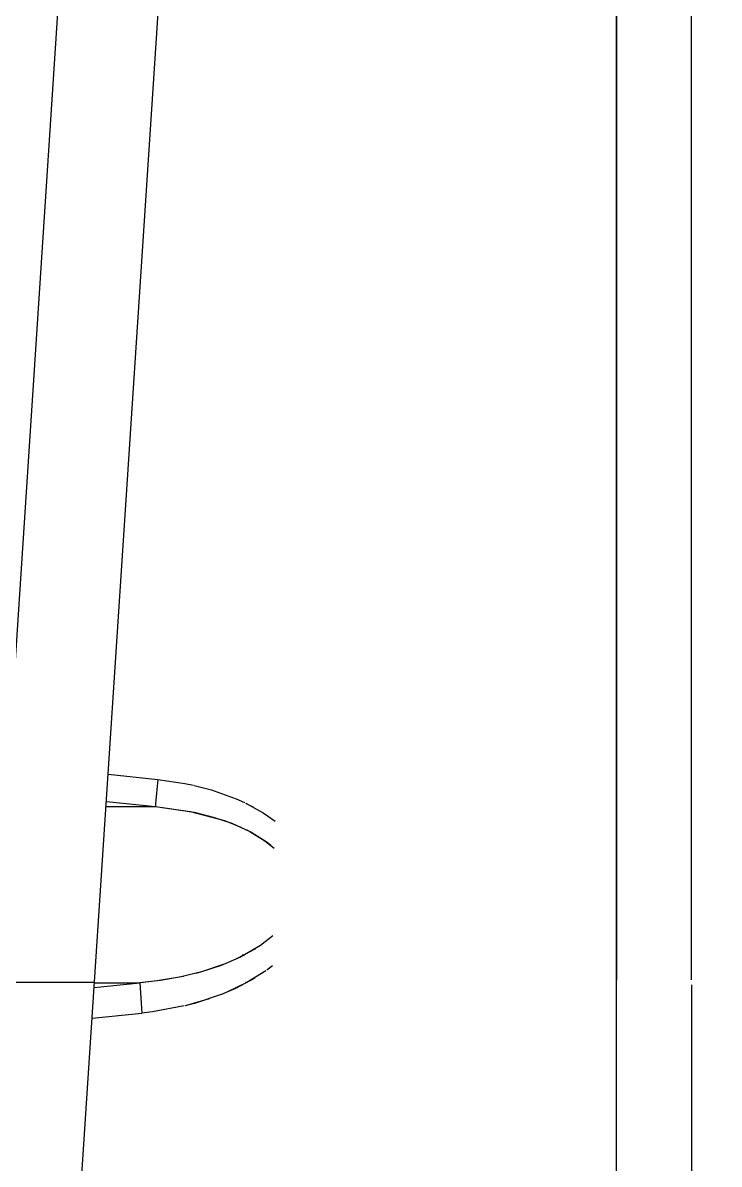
# Model space of a CAD drawing. Extents: x 1551 to 113148, y -1700 to 77018.
# Drawn here: x 19351.4 to 19462.7, y 9770.2 to 9952.6 of the extents above; entities that cross this region are included whole.
import ezdxf

# ---------------------------------------------------------------- set-up
doc = ezdxf.new("R2010")
doc.units = 0
doc.header["$LTSCALE"] = 500
doc.header["$MEASUREMENT"] = 0
doc.linetypes.add('CENTER', pattern=[3, 2.5, -0.25, 0, -0.25])
doc.linetypes.add('SNT-025', pattern=[0.74, 0.4, -0.17, 0, -0.17])
doc.layers.get('0').update_dxf_attribs({"linetype": 'CONTINUOUS'})
doc.layers.add('GENERATORSETT', color=7, linetype='CONTINUOUS')

# ---------------------------------------------------------------- blocks, each defined once
blk = doc.blocks.new('GENERATOR-BORDE')
for p, q in [((-1325.61, 0.39), (-1325.61, 345.07)), ((-1337.61, 275.71), (-1337.61, -275.7)), ((-1337.61, 255.99), (-1337.61, -0.39)), ((-1442.15, 77.43), (-1412.9, -368.89)), ((-1426.12, 77.43), (-1396.94, -367.84)), ((-1421.42, 5.73), (-1413.46, 4.92)), ((-1421.1, 0.84), (-1413.82, 0.08)), ((-1421.05, 0.08), (-1413.82, 0.08)), ((-1413.29, 0), (-1413.21, 0)), ((-1413.29, 0), (-1413.21, 0)), ((-1396.9, 0), (-1396.78, 0)), ((-1396.9, 0), (-1396.78, 0)), ((-1337.61, -255.99), (-1337.61, -0.39)), ((-1325.61, -0.39), (-1325.61, -345.07)), ((-1397.43, -4.38), (-1397.12, -4.39)), ((-1397.37, -4.38), (-1397.07, -4.39)), ((-1419.2, -28.08), (-1411.3, -28.08)), ((-1419.15, -28.91), (-1411.3, -28.08)), ((-1418.87, -33.25), (-1410.94, -32.43))]:
    blk.add_line(p, q)
at = {"linetype": 'CENTER'}
blk.add_line((-2671.23, 0), (68.87, 0), dxfattribs=at)
for points in [[(-1413.82, 0.08), (-1413.46, 4.92)], [(-1413.82, 0.08), (-1413.46, 4.92)], [(-1406.69, 3.78), (-1411.76, 4.72), (-1413.46, 4.92)], [(-1402.73, 2.65), (-1406.55, 3.75)], [(-1400.79, 1.94), (-1405.08, 3.36), (-1406.54, 3.74)], [(-1395.42, -0.69), (-1398.52, 0.96), (-1400.74, 1.92)], [(-1393.67, -1.85), (-1396.72, 0.05), (-1399.99, 1.61), (-1400.73, 1.92)], [(-1392.56, -7.44), (-1394.5, -5.91), (-1397.71, -4.03), (-1400.79, -2.71), (-1403.96, -1.67), (-1407.21, -0.87), (-1410.51, -0.29), (-1413.82, 0.08)], [(-1406.83, -0.95), (-1411.02, -0.22), (-1413.82, 0.08)], [(-1400.46, -2.84), (-1403.96, -1.67), (-1404.85, -1.43)], [(-1392.59, -2.66), (-1393.5, -1.97)], [(-1395.32, -5.37), (-1398.34, -3.74)], [(-1411.3, -28.08), (-1405.12, -27.18), (-1402.07, -26.42), (-1399.1, -25.42), (-1396.23, -24.13), (-1393.79, -22.64), (-1392.3, -21.46)], [(-1396.05, -24.03), (-1393.45, -22.4), (-1392.85, -21.93)], [(-1411.3, -28.08), (-1405.73, -27.31), (-1400.28, -25.85), (-1397.65, -24.81)], [(-1396.71, -24.37), (-1396.5, -24.26)], [(-1396.88, -28.64), (-1394.1, -27.1), (-1392.18, -25.75)], [(-1410.94, -32.43), (-1411.29, -28.57), (-1411.3, -28.08)], [(-1410.94, -32.43), (-1411.29, -28.57), (-1411.3, -28.08)], [(-1402.52, -30.8), (-1398.38, -29.32), (-1397.08, -28.74)], [(-1396.9, -28.65), (-1395.63, -28)], [(-1405.12, -31.47), (-1402.54, -30.81)], [(-1405.1, -31.47), (-1402.54, -30.81)], [(-1402.53, -30.8), (-1402.2, -30.7)], [(-1410.94, -32.43), (-1406.62, -31.79), (-1405.2, -31.49)]]:
    blk.add_lwpolyline(points)

msp = doc.modelspace()

# ---------------------------------------------------------------- block references
at = {"layer": 'GENERATORSETT', "linetype": 'SNT-025', "xscale": -1, "rotation": 180}
msp.add_blockref('GENERATOR-BORDE', (20783.916, 9799.28), dxfattribs=at)

doc.saveas('drawing.dxf')
